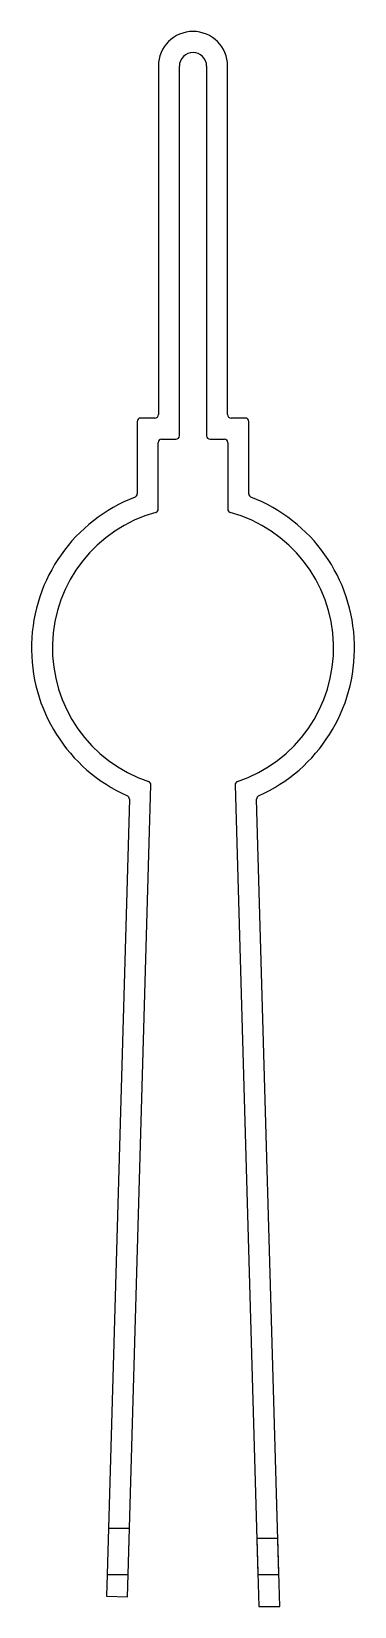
# Model space of a CAD drawing. Header units: millimetres. Extents: x -48 to 48, y -9 to 455.
import ezdxf

# ---------------------------------------------------------------- set-up
doc = ezdxf.new("R2010")
doc.units = ezdxf.units.MM
doc.layers.get('0').update_dxf_attribs({"linetype": 'CONTINUOUS'})

msp = doc.modelspace()

# ---------------------------------------------------------------- linework, layer by layer
for p, q in [((-10.22, 444.59), (-10.22, 341.88)), ((-4.02, 335.68), (-4.02, 444.59)), ((4.02, 444.59), (4.02, 335.68)), ((10.22, 341.88), (10.22, 444.59)), ((-16.45, 339.88), (-16.45, 318.5)), ((-11.22, 340.88), (-15.45, 340.88)), ((15.45, 340.88), (11.22, 340.88)), ((16.45, 318.5), (16.45, 339.88)), ((-9.25, 334.68), (-5.02, 334.68)), ((5.02, 334.68), (9.25, 334.68)), ((-10.25, 314.03), (-10.25, 333.68)), ((10.25, 333.68), (10.25, 314.03)), ((-19.15, 0), (-12.44, 232.78)), ((12.44, 232.78), (19.15, 0)), ((-18.76, 228.6), (-25.35, 0)), ((25.35, 0), (18.76, 228.6)), ((-24.96, 13.68), (-25.35, 0)), ((-24.96, 13.68), (-18.76, 13.68)), ((-19.15, 0), (-18.76, 13.68)), ((-25.35, 0), (-25.53, -6.35)), ((-25.35, 0), (-19.15, 0)), ((-19.34, -6.53), (-19.15, 0)), ((19.15, 0), (25.35, 0)), ((-25.53, -6.35), (-19.34, -6.53))]:
    msp.add_line(p, q)
msp.add_lwpolyline([(18.84, 10.65), (19.42, -9.38), (25.62, -9.38), (25.04, 10.62)], close=True)
for centre, radius, start, end in [((0, 444.59), 10.22, 0.0001, 180), ((0, 444.59), 4.02, 0.0001, 179.9999), ((-15.45, 339.88), 1, 90, 180), ((-11.22, 341.88), 1, -90, 0), ((11.22, 341.88), 1, 180, 270), ((15.45, 339.88), 1, 0, 90), ((-9.25, 333.68), 1, 90, 180), ((-5.02, 335.68), 1, -90, 0), ((5.02, 335.68), 1, 180, 270), ((9.25, 333.68), 1, 0, 90), ((0, 273.09), 47.65, 111.0144, 246.0418), ((-17.45, 318.5), 1, -68.9856, 0), ((17.45, 318.5), 1, 180, 248.9856), ((0, 273.09), 47.65, -66.0418, 68.9856), ((0, 273.09), 41.46, 105.3614, 251.5542), ((-11.25, 314.03), 1, -74.6386, 0), ((11.25, 314.03), 1, 180, 254.6386), ((0, 273.09), 41.46, -71.5542, 74.6386), ((-13.43, 232.81), 1, -1.6523, 71.5542), ((13.43, 232.81), 1, 108.4458, 181.6523), ((-19.76, 228.63), 1, -1.6523, 66.0418), ((19.76, 228.63), 1, 113.9582, 181.6523)]:
    msp.add_arc(centre, radius, start, end)

doc.saveas('drawing.dxf')
